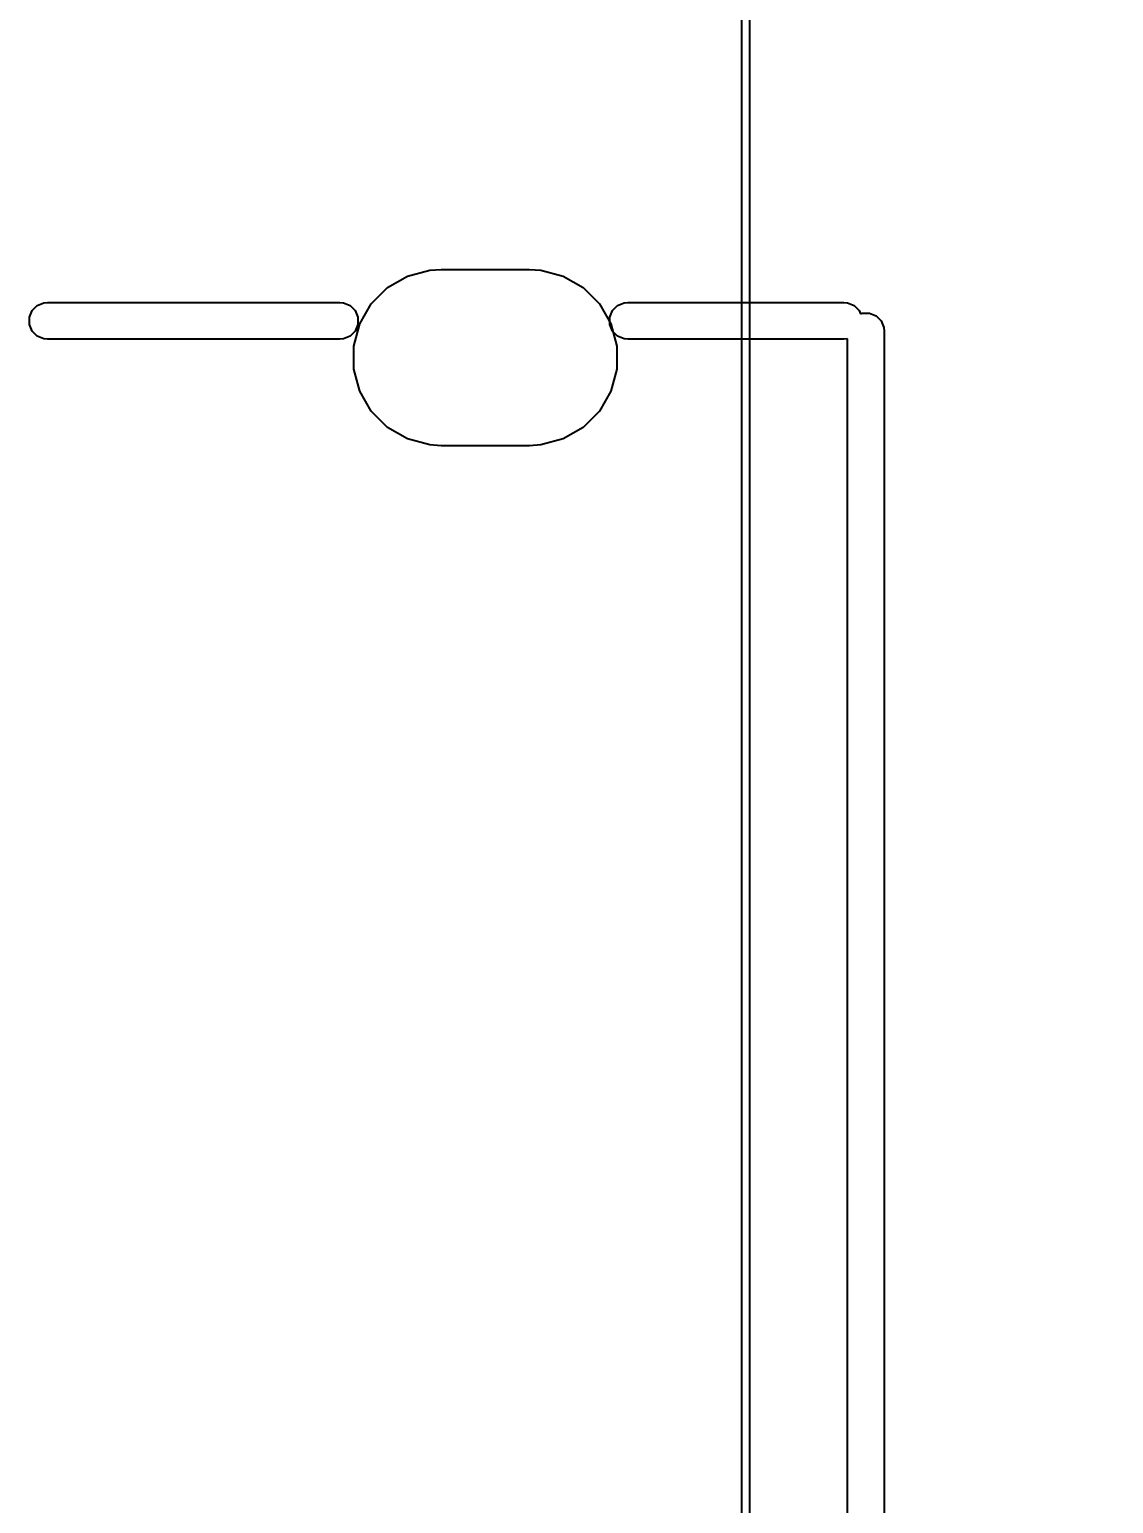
# Model space of a CAD drawing. Extents: x 76 to 193, y -170 to -23.
# Drawn here: x 160.16 to 167.54, y -117.13 to -107.1 of the extents above; entities that cross this region are included whole.
import ezdxf

# ---------------------------------------------------------------- set-up
doc = ezdxf.new("R2010")
doc.units = 0
doc.layers.get('0').update_dxf_attribs({"linetype": 'CONTINUOUS'})
doc.layers.get('Defpoints').update_dxf_attribs({"linetype": 'CONTINUOUS'})
doc.layers.add('BLACK', color=7, linetype='CONTINUOUS')
doc.dimstyles.get("Standard").update_dxf_attribs({"dimtxt": 3, "dimasz": 3, "dimexe": 0.18, "dimexo": 0.0625, "dimgap": 0.09, "dimtad": 0, "dimtih": 1, "dimtoh": 1, "dimzin": 0, "dimdsep": 46, "dimtxsty": 'Standard', "dimcen": 0.09, "dimclrd": 3, "dimclre": 3, "dimclrt": 3, "dimadec": 0, "dimazin": 0, "dimtfac": 1, "dimtofl": 0, "dimtmove": 0, "dimatfit": 3, "dimfxl": 1, "dimtolj": 1, "dimtzin": 0, "dimarcsym": 0})

# ---------------------------------------------------------------- blocks, each defined once
blk = doc.blocks.new('*D4')
at = {"color": 3, "linetype": 'Continuous', "lineweight": -2, "transparency": 16777216}
for p, q in [((163.081, -49.708), (176.105, -49.708)), ((175.925, -52.708), (175.925, -103.414)), ((175.925, -157.299), (175.925, -106.594)), ((163.067, -160.299), (176.105, -160.299))]:
    blk.add_line(p, q, dxfattribs=at)
at = {"color": 3, "linetype": 'Continuous', "transparency": 16777216}
for points in [[(175.425, -52.708), (176.425, -52.708), (175.925, -49.708)], [(175.425, -157.299), (176.425, -157.299), (175.925, -160.299)]]:
    blk.add_solid(points, dxfattribs=at)
at = {"layer": 'Defpoints', "color": 0, "linetype": 'Continuous', "transparency": 16777216}
for p in [(163.018, -49.708), (163.005, -160.299), (175.925, -160.299)]:
    blk.add_point(p, dxfattribs=at)
at = {"color": 3, "linetype": 'Continuous', "transparency": 16777216, "insert": (175.925, -105.004), "char_height": 3, "attachment_point": 5}
blk.add_mtext('\\A1;110.59', dxfattribs=at)
blk = doc.blocks.new('*D10')
at = {"color": 3, "linetype": 'Continuous', "lineweight": -2, "transparency": 16777216}
for p, q in [((162.339, -52.416), (172.444, -52.416)), ((172.264, -55.416), (172.264, -103.602)), ((172.264, -154.968), (172.264, -106.782)), ((162.373, -157.968), (172.444, -157.968))]:
    blk.add_line(p, q, dxfattribs=at)
at = {"color": 3, "linetype": 'Continuous', "transparency": 16777216}
for points in [[(171.764, -55.416), (172.764, -55.416), (172.264, -52.416)], [(171.764, -154.968), (172.764, -154.968), (172.264, -157.968)]]:
    blk.add_solid(points, dxfattribs=at)
at = {"layer": 'Defpoints', "color": 0, "linetype": 'Continuous', "transparency": 16777216}
for p in [(162.276, -52.416), (172.264, -52.416), (162.31, -157.968)]:
    blk.add_point(p, dxfattribs=at)
at = {"color": 3, "linetype": 'Continuous', "transparency": 16777216, "insert": (172.264, -105.192), "char_height": 3, "attachment_point": 5}
blk.add_mtext('\\A1;105.55', dxfattribs=at)

msp = doc.modelspace()

# ---------------------------------------------------------------- linework, layer by layer
at = {"layer": 'BLACK', "linetype": 'Continuous'}
for p, q in [((165.0115, -158.241999), (165.0115, -51.75159)), ((165.0615, -51.75159), (165.0615, -158.242)), ((162.73489, -108.776072), (162.886184, -108.735533)), ((162.73489, -108.776072), (162.886184, -108.735533)), ((162.886184, -108.735533), (162.9645, -108.7304)), ((162.886184, -108.735533), (162.9645, -108.7304)), ((162.9645, -108.7304), (163.5645, -108.7304)), ((162.9645, -108.7304), (163.5645, -108.7304)), ((163.5645, -108.7304), (163.642816, -108.735533)), ((163.5645, -108.7304), (163.642816, -108.735533)), ((163.642816, -108.735533), (163.79411, -108.776072)), ((163.642816, -108.735533), (163.79411, -108.776072)), ((162.599243, -108.854388), (162.73489, -108.776072)), ((162.599243, -108.854388), (162.73489, -108.776072)), ((163.79411, -108.776072), (163.929757, -108.854388)), ((163.79411, -108.776072), (163.929757, -108.854388)), ((162.488488, -108.965143), (162.599243, -108.854388)), ((162.488488, -108.965143), (162.599243, -108.854388)), ((163.929757, -108.854388), (164.040512, -108.965143)), ((163.929757, -108.854388), (164.040512, -108.965143)), ((160.161902, -109.056014), (160.180566, -109.010954)), ((160.180566, -109.010954), (160.215054, -108.976466)), ((160.215054, -108.976466), (160.260114, -108.957802)), ((160.260114, -108.957802), (160.2845, -108.9554)), ((160.2845, -108.9554), (162.2745, -108.9554)), ((162.2745, -108.9554), (162.298886, -108.957802)), ((162.298886, -108.957802), (162.343946, -108.976466)), ((162.343946, -108.976466), (162.378434, -109.010954)), ((162.378434, -109.010954), (162.397098, -109.056014)), ((162.410172, -109.10079), (162.488488, -108.965143)), ((162.410172, -109.10079), (162.488488, -108.965143)), ((164.040512, -108.965143), (164.118828, -109.10079)), ((164.040512, -108.965143), (164.118828, -109.10079)), ((164.111902, -109.056014), (164.130566, -109.010954)), ((164.130566, -109.010954), (164.165054, -108.976466)), ((164.165054, -108.976466), (164.210114, -108.957802)), ((164.210114, -108.957802), (164.2345, -108.9554)), ((164.2345, -108.9554), (165.7045, -108.9554)), ((165.7045, -108.9554), (165.728886, -108.957802)), ((165.728886, -108.957802), (165.773946, -108.976466)), ((165.773946, -108.976466), (165.808434, -109.010954)), ((165.808434, -109.010954), (165.817565, -109.032999)), ((165.817565, -109.032999), (165.830114, -109.027802)), ((165.830114, -109.027802), (165.878886, -109.027802)), ((165.878886, -109.027802), (165.923946, -109.046466)), ((160.161902, -109.104786), (160.161902, -109.056014)), ((160.180566, -109.149846), (160.161902, -109.104786)), ((162.369633, -109.252084), (162.410172, -109.10079)), ((162.369633, -109.252084), (162.410172, -109.10079)), ((162.397098, -109.104786), (162.378434, -109.149846)), ((162.397098, -109.056014), (162.397098, -109.104786)), ((164.111902, -109.104786), (164.111902, -109.056014)), ((164.130566, -109.149846), (164.111902, -109.104786)), ((164.118828, -109.10079), (164.159367, -109.252084)), ((164.118828, -109.10079), (164.159367, -109.252084)), ((165.923946, -109.046466), (165.958434, -109.080954)), ((165.958434, -109.080954), (165.977098, -109.126014)), ((165.977098, -109.126014), (165.9795, -109.1504)), ((160.215054, -109.184334), (160.180566, -109.149846)), ((160.260114, -109.202998), (160.215054, -109.184334)), ((160.2845, -109.2054), (160.260114, -109.202998)), ((162.2745, -109.2054), (160.2845, -109.2054)), ((162.298886, -109.202998), (162.2745, -109.2054)), ((162.343946, -109.184334), (162.298886, -109.202998)), ((162.378434, -109.149846), (162.343946, -109.184334)), ((164.165054, -109.184334), (164.130566, -109.149846)), ((164.210114, -109.202998), (164.165054, -109.184334)), ((164.2345, -109.2054), (164.210114, -109.202998)), ((165.7045, -109.2054), (164.2345, -109.2054)), ((165.728886, -109.202998), (165.7045, -109.2054)), ((165.7295, -109.202743), (165.728886, -109.202998)), ((165.7295, -118.0254), (165.7295, -109.202743)), ((165.9795, -109.1504), (165.9795, -118.1504)), ((162.369633, -109.408716), (162.369633, -109.252084)), ((162.369633, -109.408716), (162.369633, -109.252084)), ((164.159367, -109.252084), (164.159367, -109.408716)), ((164.159367, -109.252084), (164.159367, -109.408716)), ((162.410172, -109.56001), (162.369633, -109.408716)), ((162.410172, -109.56001), (162.369633, -109.408716)), ((164.159367, -109.408716), (164.118828, -109.56001)), ((164.159367, -109.408716), (164.118828, -109.56001)), ((162.488488, -109.695657), (162.410172, -109.56001)), ((162.488488, -109.695657), (162.410172, -109.56001)), ((164.118828, -109.56001), (164.040512, -109.695657)), ((164.118828, -109.56001), (164.040512, -109.695657)), ((162.599243, -109.806412), (162.488488, -109.695657)), ((162.599243, -109.806412), (162.488488, -109.695657)), ((164.040512, -109.695657), (163.929757, -109.806412)), ((164.040512, -109.695657), (163.929757, -109.806412)), ((162.73489, -109.884728), (162.599243, -109.806412)), ((162.73489, -109.884728), (162.599243, -109.806412)), ((163.929757, -109.806412), (163.79411, -109.884728)), ((163.929757, -109.806412), (163.79411, -109.884728)), ((162.886184, -109.925267), (162.73489, -109.884728)), ((162.886184, -109.925267), (162.73489, -109.884728)), ((162.9645, -109.9304), (162.886184, -109.925267)), ((162.9645, -109.9304), (162.886184, -109.925267)), ((163.5645, -109.9304), (162.9645, -109.9304)), ((163.5645, -109.9304), (162.9645, -109.9304)), ((163.642816, -109.925267), (163.5645, -109.9304)), ((163.642816, -109.925267), (163.5645, -109.9304)), ((163.79411, -109.884728), (163.642816, -109.925267)), ((163.79411, -109.884728), (163.642816, -109.925267))]:
    msp.add_line(p, q, dxfattribs=at)

# ---------------------------------------------------------------- dimensions: what is measured, and where the dimension line sits
at = {"linetype": 'Continuous'}
for base, p1, p2, picture, middle in [((175.925265, -160.299), (163.01811, -49.7082), (163.004501, -160.299), '*D4', (175.925265, -105.0036)), ((172.26394, -52.41557), (162.310201, -157.96797), (162.276001, -52.41557), '*D10', (172.26394, -105.19177))]:
    dim = msp.add_linear_dim(base=base, p1=p1, p2=p2, angle=90, dimstyle='Standard', dxfattribs=at)
    dim.commit()
    dim.dimension.update_dxf_attribs({"geometry": picture, "text_midpoint": middle})

doc.saveas('drawing.dxf')
